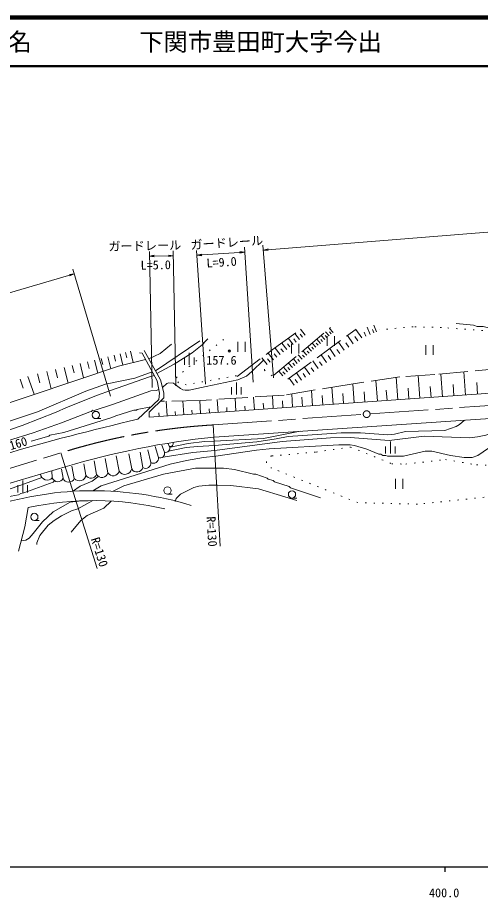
# Model space of a CAD drawing. Units: millimetres, scale not verified. Extents: x 40000 to 680000, y 20000 to 380000.
# Drawn here: x 379950 to 475317, y 198715 to 380000 of the extents above; entities that cross this region are included whole.
import ezdxf
from ezdxf.enums import TextEntityAlignment as Align

# ---------------------------------------------------------------- set-up
doc = ezdxf.new("R2010")
doc.units = ezdxf.units.MM
doc.header["$LTSCALE"] = 1000
doc.header["$PDMODE"] = 32
doc.header["$PDSIZE"] = 500
for name, pattern in [('CHAIN', [18.5, 12, -1.5, 3.5, -1.5]), ('DASHED', [7.5, 6, -1.5]), ('DOTTED', [1.75, 0.25, -1.5])]:
    doc.linetypes.add(name, pattern=pattern)
for name, color, linetype, lineweight in [('M-BGD', 7, 'Continuous', 13), ('M-BMK', 2, 'CHAIN', 13), ('M-STR-HTXT', 7, 'Continuous', 13), ('M-TTL', 2, 'Continuous', 140), ('M-TTL-BAND', 7, 'Continuous', 25), ('M-TTL-LINE', 7, 'Continuous', 50)]:
    doc.layers.add(name, color=color, linetype=linetype, lineweight=lineweight)
doc.layers.add('M-TTL-TXT', color=7, linetype='Continuous')
doc.styles.add('ＭＳ ゴシック', font='')
doc.styles.get('ＭＳ ゴシック').set_extended_font_data('MS Gothic')

# ---------------------------------------------------------------- blocks, each defined once
blk = doc.blocks.new('田')
at = {"color": 7, "linetype": 'Continuous', "lineweight": 13}
for p, q in [((-0.75, 2), (-0.75, 0)), ((0.75, 0), (0.75, 2))]:
    blk.add_line(p, q, dxfattribs=at)
blk = doc.blocks.new('荒地')
at = {"color": 7, "linetype": 'Continuous', "lineweight": 13}
for p, q in [((0, 0), (0, 2.5)), ((-1, 1.5), (-1, 0)), ((1, 1.5), (1, 0))]:
    blk.add_line(p, q, dxfattribs=at)
blk = doc.blocks.new('広葉樹林')
at = {"color": 7, "linetype": 'Continuous', "lineweight": 13}
blk.add_line((0, 0), (1, 0), dxfattribs=at)
blk.add_circle((0, 0.75), 0.75, dxfattribs=at)
blk = doc.blocks.new('open_arrow')
at = {"color": 0, "linetype": 'Continuous', "lineweight": -2}
blk.add_lwpolyline([(7.5, 1.25), (0, 0), (7.5, -1.25)], dxfattribs=at)

msp = doc.modelspace()

# ---------------------------------------------------------------- linework, layer by layer
at = {"layer": 'M-BGD', "linetype": 'DASHED'}
for p, q in [((432419, 311570), (437872, 315500)), ((432758, 306296), (444449, 316142)), ((435627, 305475), (449742, 315821)), ((425180, 306042), (432419, 311570)), ((465943, 306478), (458724, 305996)), ((480218, 307761), (465943, 306478)), ((458724, 305996), (448699, 304473)), ((448699, 304473), (434905, 302227)), ((417742, 301104), (409373, 300933)), ((434905, 302227), (417742, 301104))]:
    msp.add_line(p, q, dxfattribs=at)
at = {"layer": 'M-BGD'}
for p, q in [((439212, 314558), (438254, 315800)), ((444944, 315147), (444230, 315968)), ((450861, 313985), (449643, 315723)), ((452600, 314717), (451960, 316240)), ((453347, 315031), (453065, 315701)), ((453890, 315259), (453326, 316599)), ((419169, 313831), (418322, 312985)), ((436726, 312641), (435736, 313924)), ((437375, 313141), (436886, 313776)), ((438023, 313641), (437055, 314897)), ((438659, 314131), (438180, 314753)), ((442338, 312881), (441593, 313737)), ((442792, 313275), (442423, 313700)), ((443245, 313669), (442513, 314511)), ((443692, 314058), (443329, 314475)), ((444138, 314446), (443418, 315274)), ((444577, 314828), (444221, 315239)), ((449115, 312762), (447911, 314480)), ((450070, 313431), (449461, 314300)), ((451705, 314340), (451346, 315193)), ((417481, 313425), (408366, 307199)), ((409301, 310818), (411667, 312703)), ((418322, 312815), (415951, 310953)), ((418322, 312985), (418322, 312815)), ((434048, 310576), (433014, 311916)), ((435401, 311619), (434390, 312931)), ((436064, 312130), (435564, 312779)), ((440481, 311265), (439710, 312151)), ((440949, 311672), (440567, 312112)), ((441417, 312079), (440659, 312950)), ((441878, 312480), (441502, 312912)), ((447244, 311450), (446068, 313128)), ((448179, 312105), (447584, 312954)), ((398560, 310107), (399158, 307649)), ((399819, 310413), (400105, 309238)), ((401067, 310717), (401631, 308400)), ((402219, 310998), (402481, 309924)), ((403229, 311244), (403790, 308939)), ((405592, 310846), (405050, 310906)), ((408740, 305132), (405592, 310846)), ((409381, 305352), (406053, 311407)), ((406998, 309688), (409301, 310818)), ((415951, 310953), (412226, 308582)), ((432666, 309510), (431610, 310880)), ((433358, 310043), (432836, 310721)), ((434725, 311098), (434214, 311761)), ((438564, 309598), (437767, 310514)), ((439047, 310018), (438652, 310473)), ((439530, 310438), (438746, 311339)), ((440006, 310852), (439617, 311299)), ((443619, 308910), (442497, 310511)), ((444515, 309537), (443947, 310347)), ((445412, 310166), (444263, 311806)), ((446327, 310808), (445746, 311637)), ((391205, 308316), (391579, 306777)), ((392831, 308712), (393548, 305765)), ((394333, 309078), (394675, 307670)), ((395822, 309440), (396476, 306751)), ((397197, 309775), (397510, 308489)), ((400719, 308172), (406297, 309566)), ((412226, 308582), (408658, 306668)), ((430599, 309429), (428228, 307058)), ((431345, 308491), (430277, 309876)), ((431962, 308967), (431428, 309659)), ((436585, 307877), (435761, 308825)), ((437084, 308311), (436675, 308781)), ((437582, 308744), (436772, 309676)), ((438073, 309171), (437671, 309634)), ((441864, 307680), (440768, 309244)), ((442741, 308294), (442186, 309085)), ((382514, 302077), (400719, 308172)), ((384056, 306576), (384504, 304734)), ((385996, 307048), (386852, 303529)), ((387788, 307485), (388198, 305801)), ((389564, 307917), (390349, 304694)), ((407709, 307003), (404128, 305686)), ((434624, 306171), (433779, 307144)), ((435058, 306549), (434635, 307035)), ((435572, 306996), (434734, 307960)), ((436079, 307437), (435663, 307915)), ((438465, 305298), (437420, 306790)), ((439305, 305886), (438776, 306641)), ((440147, 306476), (439076, 308004)), ((441004, 307077), (440463, 307850)), ((467486, 301887), (467163, 306559)), ((472268, 302205), (471935, 307016)), ((380450, 305479), (381109, 303651)), ((382081, 306067), (383398, 302411)), ((404128, 305686), (398073, 304443)), ((407146, 305957), (399103, 303163)), ((408136, 306227), (407146, 305957)), ((409181, 302585), (408740, 305132)), ((410103, 302686), (409381, 305352)), ((436971, 304251), (435938, 305725)), ((437642, 304721), (437125, 305458)), ((454099, 300948), (453802, 305248)), ((458293, 301242), (457972, 305882)), ((462829, 301560), (462505, 306248)), ((474718, 302393), (474552, 304790)), ((393983, 303039), (384038, 298788)), ((398073, 304443), (393983, 303039)), ((407400, 303079), (399695, 300369)), ((407061, 297651), (500630, 304210)), ((440738, 300011), (440518, 303141)), ((444962, 300308), (444715, 303824)), ((449302, 300612), (449028, 304523)), ((451529, 300768), (451381, 302883)), ((456081, 301087), (455931, 303258)), ((460558, 301401), (460404, 303626)), ((465154, 301723), (464997, 304004)), ((469874, 302039), (469711, 304391)), ((366474, 296623), (382514, 302077)), ((404707, 297237), (409060, 301302)), ((407085, 298706), (410083, 301623)), ((409060, 301302), (409181, 302585)), ((410083, 301623), (410103, 302686)), ((410783, 297912), (410569, 300957)), ((414180, 298150), (413979, 301027)), ((417672, 298395), (417482, 301099)), ((421259, 298646), (421072, 301322)), ((424946, 298904), (424759, 301563)), ((428734, 299170), (428549, 301811)), ((432627, 299443), (432443, 302066)), ((434624, 299583), (434503, 301043)), ((436627, 299723), (436434, 302476)), ((438680, 299867), (438543, 301810)), ((442847, 300159), (442707, 302158)), ((447129, 300459), (446985, 302516)), ((399695, 300369), (395716, 299015)), ((419463, 298520), (419404, 299362)), ((423100, 298775), (423039, 299642)), ((426837, 299037), (426775, 299929)), ((430678, 299306), (430573, 300562)), ((384038, 298788), (375938, 296062)), ((407061, 297651), (407085, 298706)), ((409128, 297796), (409073, 298569)), ((412479, 298031), (412424, 298826)), ((415924, 298272), (415866, 299091)), ((420441, 293576), (500759, 299001)), ((410201, 290440), (409679, 291924)), ((411203, 291663), (410963, 292225)), ((403464, 286991), (402852, 290109)), ((405750, 287312), (405188, 290480)), ((407394, 288355), (406782, 290911)), ((408958, 289357), (408276, 291643)), ((411464, 291479), (411275, 291479)), ((396206, 285869), (395724, 288676)), ((398572, 286230), (398000, 289147)), ((400897, 286510), (400286, 289708)), ((387103, 285147), (386983, 286590)), ((389308, 285067), (388988, 286951)), ((391634, 285027), (391113, 287553)), ((394040, 285748), (393589, 288064)), ((384955, 285229), (380645, 283690)), ((380645, 283690), (378021, 282759)), ((380645, 281912), (380137, 281658)), ((381238, 282081), (380645, 281912)), ((435001, 281235), (437457, 280473)), ((392474, 280391), (390805, 280134)), ((395453, 280468), (392329, 278779)), ((382153, 279042), (381431, 275102)), ((390975, 273953), (393007, 276409)), ((381431, 275102), (380128, 270089))]:
    msp.add_line(p, q, dxfattribs=at)
at = {"layer": 'M-BGD', "linetype": 'DOTTED'}
for p, q in [((461451, 316302), (454474, 315661)), ((467306, 316142), (461451, 316302)), ((489762, 314458), (467306, 316142)), ((415336, 308122), (423196, 314297)), ((430815, 307320), (430815, 308282)), ((412609, 305796), (415336, 308122)), ((432419, 306197), (430815, 307320)), ((413090, 304753), (412609, 305796)), ((414694, 304352), (413090, 304753)), ((425040, 306197), (414694, 304352)), ((432339, 289676), (441481, 290478)), ((441481, 290478), (448539, 291520)), ((448539, 291520), (457040, 288072)), ((459928, 287991), (468108, 288954)), ((468108, 288954), (474524, 287831)), ((450063, 280052), (432258, 287189)), ((457040, 288072), (459928, 287991)), ((474524, 287831), (476609, 287751)), ((477812, 281335), (462334, 279731)), ((462334, 279731), (450063, 280052))]:
    msp.add_line(p, q, dxfattribs=at)
at = {"layer": 'M-BGD'}
for points in [[(470307, 316964), (473863, 316625), (474625, 316371), (475895, 316371), (476742, 316117), (481483, 315779), (481822, 315609), (483431, 315609), (484616, 315355), (486225, 315355), (487410, 315101), (498755, 314339), (503073, 314339), (503412, 314170)], [(428228, 307058), (427127, 306127), (425349, 305365), (418830, 304010)], [(412395, 304433), (412057, 304687), (411125, 304772), (410702, 304603), (409805, 303787)], [(399103, 303163), (396393, 302232), (390043, 299692), (387927, 298676), (380899, 295967), (376243, 294358), (373279, 293173), (368707, 291649), (364389, 290379), (359394, 289109), (348218, 287077)], [(409040, 303395), (408501, 303163), (407400, 303079)], [(412395, 304433), (413496, 303587), (414004, 303333), (414512, 303248), (415274, 303248), (418830, 304010)], [(407413, 299764), (404606, 299269), (404437, 299099), (403929, 299099), (400203, 297914)], [(394869, 298761), (389027, 296475), (383185, 294443), (382085, 294104), (375819, 292157), (365067, 289193)], [(400203, 297914), (399357, 297575), (389451, 294527), (386572, 293935), (386403, 293765), (382762, 292749)], [(395716, 299015), (395377, 299099), (395208, 298845), (394869, 298761)], [(472024, 297060), (470985, 296136), (470307, 295713), (468021, 294951), (459893, 294697), (457607, 294189), (456253, 294019), (450580, 294443), (446601, 294443), (435679, 293681), (433223, 293173), (429244, 292580), (420523, 291818)], [(420608, 290802), (434493, 292665), (444399, 293427), (448463, 293511), (456507, 292834), (463703, 293765), (473101, 293427), (474710, 293596), (476403, 293935), (477758, 294358), (481991, 296136), (486122, 297127)], [(501126, 296559), (497485, 296136), (484362, 294104), (482076, 293596), (479705, 292834), (477165, 291564), (476996, 291310), (474795, 289786), (473609, 289363), (472001, 289363), (469122, 289786), (465312, 290633), (463957, 290633), (459470, 289617), (456168, 289617)], [(438186, 294775), (430599, 293257), (420523, 292749)], [(420523, 292749), (418491, 292665), (415105, 292241), (411464, 291479)], [(420777, 289617), (429159, 290887), (431784, 291141), (446177, 291987), (448463, 291987), (449395, 291818), (451935, 291056), (454390, 290040), (454813, 290040)], [(420608, 290802), (416036, 290379), (409940, 289447)], [(420523, 291818), (417052, 291649), (414681, 291395), (411050, 290652)], [(420777, 289617), (418237, 289363), (414766, 288770), (411379, 288008), (397155, 283521), (395453, 282515)], [(454813, 290040), (455237, 289786), (455829, 289786), (456168, 289617)], [(360677, 278209), (374832, 283042), (389764, 287448)], [(420862, 287161), (416629, 287161), (409993, 285927)], [(420862, 287161), (422386, 287161), (424672, 286907), (428567, 285891), (429075, 285891), (431361, 285129), (431615, 284875), (432631, 284621), (432885, 284367), (435933, 283351), (436187, 283097), (442367, 281065)], [(396478, 285383), (395293, 284452), (392837, 283436), (391296, 282382)], [(409993, 285927), (401812, 283521), (399644, 282393)], [(381238, 282081), (387249, 284283), (387547, 284580)], [(421116, 283690), (419338, 283690), (417306, 283436), (416290, 283182), (413496, 281827), (412649, 280896), (412395, 280303)], [(421116, 283690), (423910, 283605), (429583, 282928), (435001, 281235)], [(380137, 281658), (377851, 281235), (376751, 280896), (374664, 279291)], [(390805, 280134), (387249, 278187), (385048, 276070), (383185, 273699), (382339, 272768), (381661, 272345), (380672, 272180)], [(399254, 280366), (397748, 278949), (394277, 277425), (393007, 276409)], [(392329, 278779), (391059, 278356), (389027, 277340), (387503, 276409), (386233, 275393), (384540, 273276), (383947, 271752), (383947, 271413)]]:
    msp.add_lwpolyline(points, dxfattribs=at)
for centre, radius, start, end in [((518380, -192429), 502687, 103.06937, 109.64747), ((438534, 123155), 171379, 96.06023, 106.5334), ((411392, 292283), 648, 253.0602, 16.72932), ((409354, 290158), 893, 243.67468, 18.43495), ((410447, 291260), 857, 253.27935, 28.03962), ((406354, 288176), 1054, 235.00054, 9.76081), ((407967, 289182), 1006, 235.28078, 10.04105), ((399676, 286854), 1269, 209.50159, 344.26186), ((402080, 287285), 1414, 213.23952, 347.99979), ((404540, 287628), 1250, 210.60919, 345.36946), ((386064, 286098), 1408, 186.29874, 317.54801), ((388222, 285566), 1195, 200.5373, 335.29757), ((390480, 285531), 1260, 201.6321, 336.39237), ((392687, 285889), 1361, 219.31911, 354.07938), ((395098, 286260), 1175, 205.7997, 340.55997), ((397313, 286542), 1296, 211.29304, 346.05331), ((395563, 214002), 68513, 72.91931, 107.53161), ((395630, 216097), 64371, 76.81387, 102.08471)]:
    msp.add_arc(centre, radius, start, end, dxfattribs=at)
at = {"layer": 'M-BGD', "linetype": 'DOTTED'}
msp.add_arc((432471, 288427), 1256, 96.05208, 260.2527, dxfattribs=at)
at = {"layer": 'M-BGD'}
msp.add_point((423574, 311282), dxfattribs=at)
at = {"layer": 'M-BMK'}
for p, q in [((452582, 298336), (500801, 301716)), ((420266, 296070), (451186, 298238)), ((354687, 279914), (388878, 290314))]:
    msp.add_line(p, q, dxfattribs=at)
msp.add_circle((451884, 298287), 700, dxfattribs=at)
msp.add_arc((427843, 166291), 130000, 93.34103, 107.44124, dxfattribs=at)
at = {"layer": 'M-STR-HTXT'}
for p, q in [((430596, 332094), (535832, 340524)), ((407678, 303782), (407103, 331830)), ((412571, 304103), (412000, 331930)), ((418638, 304493), (416836, 332030)), ((428503, 304894), (426685, 332674)), ((432706, 305769), (430516, 333090)), ((407124, 330830), (412020, 330930)), ((416902, 331032), (426750, 331676)), ((399080, 302013), (391331, 328176)), ((341249, 312300), (391615, 327218)), ((420266, 296070), (421723, 271113)), ((388878, 290314), (396371, 266464))]:
    msp.add_line(p, q, dxfattribs=at)
at = {"layer": 'M-TTL'}
msp.add_line((680000, 380000), (40000, 380000), dxfattribs=at)
at = {"layer": 'M-TTL-BAND'}
for p, q in [((40000, 205000), (579000, 205000)), ((468000, 205000), (468000, 204000))]:
    msp.add_line(p, q, dxfattribs=at)
at = {"layer": 'M-TTL-LINE'}
msp.add_line((40000, 370000), (680000, 370000), dxfattribs=at)

# ---------------------------------------------------------------- block references
at = {"layer": 'M-BGD', "xscale": 1000, "yscale": 1000}
for name, p in [('田', (444478, 312351)), ('田', (426070, 311162)), ('田', (437159, 310787)), ('田', (464807, 310520)), ('荒地', (415323, 308435)), ('荒地', (425028, 302340)), ('広葉樹林', (396075, 297367)), ('荒地', (456787, 290149)), ('荒地', (380998, 282129)), ('田', (458552, 282931)), ('広葉樹林', (410832, 281808)), ('広葉樹林', (436496, 281006)), ('広葉樹林', (383404, 276355))]:
    msp.add_blockref(name, p, dxfattribs=at)
at = {"layer": 'M-STR-HTXT', "xscale": 133, "yscale": 133}
for p, rotation in [((426750, 331676), 183.7), ((430596, 332094), 4.6), ((407124, 330830), 1.2), ((412020, 330930), 181.2), ((416902, 331032), 3.7), ((391615, 327218), 196.5)]:
    msp.add_blockref('open_arrow', p, dxfattribs=dict(at, rotation=rotation))

# ---------------------------------------------------------------- texts
at = {"layer": 'M-BGD', "style": 'ＭＳ ゴシック'}
msp.add_text('157.6', height=1833, dxfattribs=at).set_placement((421957, 310315), align=Align.TOP_CENTER)
msp.add_text('160', height=1833, rotation=16.46, dxfattribs=at).set_placement((378701, 290345), align=Align.BOTTOM_LEFT)
at = {"layer": 'M-STR-HTXT', "style": 'ＭＳ ゴシック'}
for s, rotation, p in [('ガードレール', 1.175, (406198, 331528)), ('ガードレール', 3.743, (423145, 332178)), ('L=5.0', 1.175, (408443, 327558)), ('L=9.0', 3.743, (422077, 328139))]:
    msp.add_text(s, height=1833, rotation=rotation, dxfattribs=at).set_placement(p, align=Align.BOTTOM_CENTER)
for rotation, p in [(273.341, (418699, 270911)), (287.441, (396371, 266464))]:
    msp.add_text('R=130', height=1833, rotation=rotation, dxfattribs=at).set_placement(p, align=Align.BOTTOM_RIGHT)
at = {"layer": 'M-TTL-BAND', "style": 'ＭＳ ゴシック'}
msp.add_text('400.0', height=1833, dxfattribs=at).set_placement((467844, 198195), align=Align.BOTTOM_CENTER)
at = {"layer": 'M-TTL-TXT', "style": 'ＭＳ ゴシック'}
for s, p in [('地 名', (370380, 375000)), ('下関市豊田町大字今出', (405024, 375000))]:
    msp.add_text(s, height=3666, dxfattribs=at).set_placement(p, align=Align.MIDDLE_LEFT)

doc.saveas('drawing.dxf')
